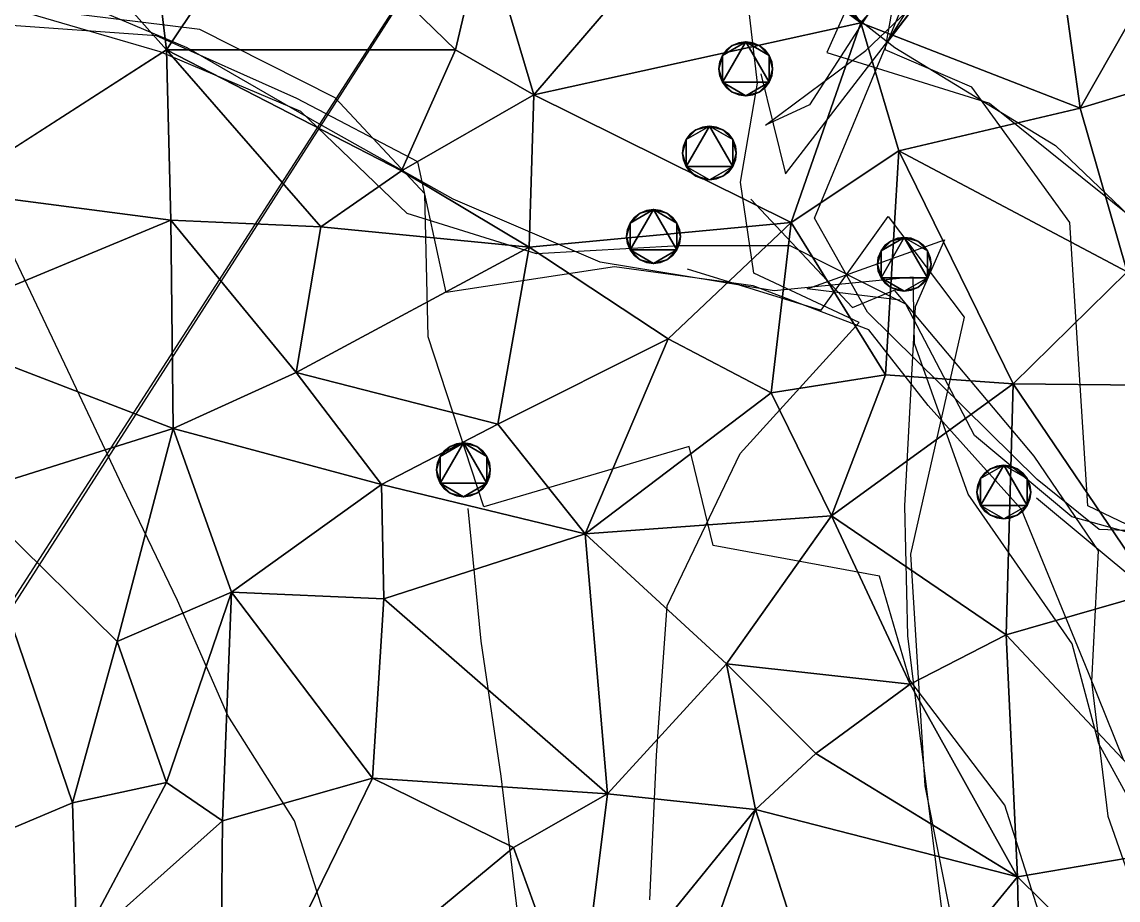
# Model space of a CAD drawing. Header units: metres. Extents: x -1474 to 1301, y -1635 to 1276.
# Drawn here: x -785.5 to -296.1, y -105.4 to 286.5 of the extents above; entities that cross this region are included whole.
import ezdxf

# ---------------------------------------------------------------- set-up
doc = ezdxf.new("R2010")
doc.units = ezdxf.units.M

msp = doc.modelspace()

# ---------------------------------------------------------------- linework, layer by layer
for p, q in [((-1080, -422, -2500), (-479, 510, -2500)), ((-1078, -424, -2500), (-479, 510, -2500)), ((-817, 382, -2366), (-721, 274, -2374)), ((-721, 274, -2374), (-817, 382, -2366)), ((-331, 378, -2416), (-411, 286, -2358)), ((-411, 286, -2358), (-331, 378, -2416)), ((-331, 378, -2416), (-313, 248, -2386)), ((-313, 248, -2386), (-331, 378, -2416)), ((-469, 369, -2350), (-411, 286, -2358)), ((-411, 286, -2358), (-469, 369, -2350)), ((-730, 350, -2366), (-721, 274, -2374)), ((-721, 274, -2374), (-730, 350, -2366)), ((-670, 350, -2368), (-721, 274, -2374)), ((-721, 274, -2374), (-670, 350, -2368)), ((-670, 350, -2368), (-592, 274, -2366)), ((-592, 274, -2366), (-670, 350, -2368)), ((-258, 345, -2418), (-313, 248, -2386)), ((-313, 248, -2386), (-258, 345, -2418)), ((-483, 340, -2336), (-557, 254, -2356)), ((-557, 254, -2356), (-483, 340, -2336)), ((-483, 340, -2336), (-411, 286, -2358)), ((-411, 286, -2358), (-483, 340, -2336)), ((-457.05994, 259.089, -2500), (-466.20752, 336.60046, -2500)), ((-579, 328, -2346), (-592, 274, -2366)), ((-592, 274, -2366), (-579, 328, -2346)), ((-579, 328, -2346), (-557, 254, -2356)), ((-557, 254, -2356), (-579, 328, -2346)), ((-399.71045, 332.12585, -2500), (-426.10437, 272.75378, -2500)), ((-395.34607, 309.1433, -2500), (-433.8275, 249.52869, -2500)), ((-711.73303, 274.8656, -2500), (-781.11835, 304.36865, -2500)), ((-435.31256, 305.94836, -2500), (-395.766, 275.03064, -2500)), ((-400.052, 273.97485, -2500), (-394.6568, 304.8081, -2500)), ((-706.0288, 283.0869, -2500), (-799.80304, 294.68774, -2500)), ((-723.8544, 273.17078, -2500), (-796.4764, 294.25256, -2500)), ((-444.5959, 218.6156, -2500), (-383.77655, 297.65247, -2500)), ((-431.68732, 198.92688, -2500), (-391.69403, 294.9552, -2500)), ((-408.71576, 273.66602, -2500), (-387.34106, 294.0653, -2500)), ((-383.77655, 297.65247, -2500), (-399.34564, 277.19238, -2500)), ((-399.34564, 277.19238, -2500), (-387.17505, 296.68335, -2500)), ((-725.46344, 280.2975, -2500), (-818.8941, 286.92786, -2500)), ((-411, 286, -2358), (-557, 254, -2356)), ((-557, 254, -2356), (-411, 286, -2358)), ((-411, 286, -2358), (-442, 197, -2382)), ((-442, 197, -2382), (-411, 286, -2358)), ((-411, 286, -2358), (-394, 229, -2376)), ((-411, 286, -2358), (-313, 248, -2386)), ((-394, 229, -2376), (-411, 286, -2358)), ((-313, 248, -2386), (-411, 286, -2358)), ((-662.7866, 252.28589, -2500), (-725.46344, 280.2975, -2500)), ((-645.6616, 252.56335, -2500), (-706.0288, 283.0869, -2500)), ((-653.6603, 241.42786, -2500), (-711.73303, 274.8656, -2500)), ((-468.34247, 275.9154, -2500), (-470.82776, 274.0083, -2500)), ((-465.4483, 277.11414, -2500), (-468.34247, 275.9154, -2500)), ((-462.34247, 277.52307, -2500), (-465.4483, 277.11414, -2500)), ((-459.23663, 277.11414, -2500), (-462.34247, 277.52307, -2500)), ((-456.34247, 275.9154, -2500), (-459.23663, 277.11414, -2500)), ((-453.85718, 274.0083, -2500), (-456.34247, 275.9154, -2500)), ((-395.766, 275.03064, -2500), (-324.0099, 231.32507, -2500)), ((-721, 274, -2374), (-819, 211, -2374)), ((-819, 211, -2374), (-721, 274, -2374)), ((-660.9362, 246.53418, -2500), (-723.8544, 273.17078, -2500)), ((-721, 274, -2374), (-719, 198, -2378)), ((-721, 274, -2374), (-652, 195, -2370)), ((-719, 198, -2378), (-721, 274, -2374)), ((-721, 274, -2374), (-616, 220, -2366)), ((-652, 195, -2370), (-721, 274, -2374)), ((-721, 274, -2374), (-592, 274, -2366)), ((-616, 220, -2366), (-721, 274, -2374)), ((-592, 274, -2366), (-721, 274, -2374)), ((-592, 274, -2366), (-616, 220, -2366)), ((-616, 220, -2366), (-592, 274, -2366)), ((-592, 274, -2366), (-557, 254, -2356)), ((-557, 254, -2356), (-592, 274, -2366)), ((-472.7348, 271.52307, -2500), (-473.9336, 268.6289, -2500)), ((-470.82776, 274.0083, -2500), (-472.7348, 271.52307, -2500)), ((-451.9502, 271.52307, -2500), (-453.85718, 274.0083, -2500)), ((-453.5412, 240.3894, -2500), (-408.71576, 273.66602, -2500)), ((-450.75134, 268.6289, -2500), (-451.9502, 271.52307, -2500)), ((-426.10437, 272.75378, -2500), (-353.5528, 250.28015, -2500)), ((-361.44354, 257.35107, -2500), (-400.052, 273.97485, -2500)), ((-228, 274, -2416), (-313, 248, -2386)), ((-313, 248, -2386), (-228, 274, -2416)), ((-473.9336, 268.6289, -2500), (-474.34247, 265.52307, -2500)), ((-474.34247, 265.52307, -2500), (-473.9336, 262.41724, -2500)), ((-450.34247, 265.52307, -2500), (-450.75134, 268.6289, -2500)), ((-450.75134, 262.41724, -2500), (-450.34247, 265.52307, -2500)), ((-473.9336, 262.41724, -2500), (-472.7348, 259.52307, -2500)), ((-472.7348, 259.52307, -2500), (-470.82776, 257.03784, -2500)), ((-455.59845, 263.25964, -2500), (-444.5959, 218.6156, -2500)), ((-453.85718, 257.03784, -2500), (-451.9502, 259.52307, -2500)), ((-451.9502, 259.52307, -2500), (-450.75134, 262.41724, -2500)), ((-470.82776, 257.03784, -2500), (-468.34247, 255.13074, -2500)), ((-468.34247, 255.13074, -2500), (-465.4483, 253.932, -2500)), ((-464.63403, 214.95813, -2500), (-457.05994, 259.089, -2500)), ((-459.23663, 253.932, -2500), (-456.34247, 255.13074, -2500)), ((-456.34247, 255.13074, -2500), (-453.85718, 257.03784, -2500)), ((-317.6936, 196.88904, -2500), (-361.44354, 257.35107, -2500)), ((-608.75, 224.09448, -2500), (-662.7866, 252.28589, -2500)), ((-605.6827, 209.72607, -2500), (-645.6616, 252.56335, -2500)), ((-557, 254, -2356), (-616, 220, -2366)), ((-616, 220, -2366), (-557, 254, -2356)), ((-557, 254, -2356), (-559, 186, -2376)), ((-559, 186, -2376), (-557, 254, -2356)), ((-557, 254, -2356), (-442, 197, -2382)), ((-442, 197, -2382), (-557, 254, -2356)), ((-465.4483, 253.932, -2500), (-462.34247, 253.52307, -2500)), ((-462.34247, 253.52307, -2500), (-459.23663, 253.932, -2500)), ((-353.5528, 250.28015, -2500), (-252.34967, 169.00671, -2500)), ((-613.4961, 200.97095, -2500), (-660.9362, 246.53418, -2500)), ((-433.8275, 249.52869, -2500), (-453.5412, 240.3894, -2500)), ((-313, 248, -2386), (-394, 229, -2376)), ((-394, 229, -2376), (-313, 248, -2386)), ((-313, 248, -2386), (-292, 175, -2408)), ((-292, 175, -2408), (-313, 248, -2386)), ((-593.0211, 207.32556, -2500), (-653.6603, 241.42786, -2500)), ((-478.55786, 239.96973, -2500), (-481.6637, 239.56079, -2500)), ((-475.45203, 239.56079, -2500), (-478.55786, 239.96973, -2500)), ((-487.04315, 236.45496, -2500), (-488.9502, 233.96973, -2500)), ((-484.55786, 238.36206, -2500), (-487.04315, 236.45496, -2500)), ((-481.6637, 239.56079, -2500), (-484.55786, 238.36206, -2500)), ((-472.55786, 238.36206, -2500), (-475.45203, 239.56079, -2500)), ((-470.07257, 236.45496, -2500), (-472.55786, 238.36206, -2500)), ((-468.1656, 233.96973, -2500), (-470.07257, 236.45496, -2500)), ((-490.149, 231.07556, -2500), (-490.55786, 227.96973, -2500)), ((-488.9502, 233.96973, -2500), (-490.149, 231.07556, -2500)), ((-466.96674, 231.07556, -2500), (-468.1656, 233.96973, -2500)), ((-466.55786, 227.96973, -2500), (-466.96674, 231.07556, -2500)), ((-324.0099, 231.32507, -2500), (-234.15881, 145.5011, -2500)), ((-490.55786, 227.96973, -2500), (-490.149, 224.86389, -2500)), ((-466.96674, 224.86389, -2500), (-466.55786, 227.96973, -2500)), ((-394, 229, -2376), (-442, 197, -2382)), ((-442, 197, -2382), (-394, 229, -2376)), ((-394, 229, -2376), (-400, 129, -2386)), ((-400, 129, -2386), (-394, 229, -2376)), ((-394, 229, -2376), (-343, 125, -2386)), ((-394, 229, -2376), (-292, 175, -2408)), ((-343, 125, -2386), (-394, 229, -2376)), ((-292, 175, -2408), (-394, 229, -2376)), ((-596.09174, 165.74927, -2500), (-608.75, 224.09448, -2500)), ((-490.149, 224.86389, -2500), (-488.9502, 221.96973, -2500)), ((-488.9502, 221.96973, -2500), (-487.04315, 219.4845, -2500)), ((-470.07257, 219.4845, -2500), (-468.1656, 221.96973, -2500)), ((-468.1656, 221.96973, -2500), (-466.96674, 224.86389, -2500)), ((-616, 220, -2366), (-652, 195, -2370)), ((-652, 195, -2370), (-616, 220, -2366)), ((-616, 220, -2366), (-559, 186, -2376)), ((-559, 186, -2376), (-616, 220, -2366)), ((-487.04315, 219.4845, -2500), (-484.55786, 217.5774, -2500)), ((-484.55786, 217.5774, -2500), (-481.6637, 216.37866, -2500)), ((-481.6637, 216.37866, -2500), (-478.55786, 215.96973, -2500)), ((-478.55786, 215.96973, -2500), (-475.45203, 216.37866, -2500)), ((-475.45203, 216.37866, -2500), (-472.55786, 217.5774, -2500)), ((-472.55786, 217.5774, -2500), (-470.07257, 219.4845, -2500)), ((-819, 211, -2374), (-719, 198, -2378)), ((-719, 198, -2378), (-819, 211, -2374)), ((-458.67334, 174.38538, -2500), (-464.63403, 214.95813, -2500)), ((-604.0655, 145.97961, -2500), (-605.6827, 209.72607, -2500)), ((-527.4063, 179.26147, -2500), (-593.0211, 207.32556, -2500)), ((-460.08185, 207.39185, -2500), (-414.6189, 158.99084, -2500)), ((-555.72894, 182.91272, -2500), (-613.4961, 200.97095, -2500)), ((-509.52252, 201.099, -2500), (-512.0078, 199.1919, -2500)), ((-506.62836, 202.29773, -2500), (-509.52252, 201.099, -2500)), ((-503.52252, 202.70667, -2500), (-506.62836, 202.29773, -2500)), ((-500.4167, 202.29773, -2500), (-503.52252, 202.70667, -2500)), ((-497.52252, 201.099, -2500), (-500.4167, 202.29773, -2500)), ((-495.03723, 199.1919, -2500), (-497.52252, 201.099, -2500)), ((-719, 198, -2378), (-835, 150, -2368)), ((-835, 150, -2368), (-719, 198, -2378)), ((-719, 198, -2378), (-718, 105, -2374)), ((-719, 198, -2378), (-663, 130, -2396)), ((-718, 105, -2374), (-719, 198, -2378)), ((-719, 198, -2378), (-652, 195, -2370)), ((-663, 130, -2396), (-719, 198, -2378)), ((-652, 195, -2370), (-719, 198, -2378)), ((-559, 186, -2376), (-442, 197, -2382)), ((-442, 197, -2382), (-559, 186, -2376)), ((-513.91486, 196.70667, -2500), (-515.11365, 193.8125, -2500)), ((-512.0078, 199.1919, -2500), (-513.91486, 196.70667, -2500)), ((-442, 197, -2382), (-497, 145, -2362)), ((-497, 145, -2362), (-442, 197, -2382)), ((-493.13025, 196.70667, -2500), (-495.03723, 199.1919, -2500)), ((-491.9314, 193.8125, -2500), (-493.13025, 196.70667, -2500)), ((-442, 197, -2382), (-451, 121, -2386)), ((-451, 121, -2386), (-442, 197, -2382)), ((-442, 197, -2382), (-400, 129, -2386)), ((-400, 129, -2386), (-442, 197, -2382)), ((-407.9449, 157.0094, -2500), (-431.68732, 198.92688, -2500)), ((-428.653, 157.85962, -2500), (-398.81494, 199.63391, -2500)), ((-398.81494, 199.63391, -2500), (-364.79016, 154.6643, -2500)), ((-309.57172, 70.58594, -2500), (-317.6936, 196.88904, -2500)), ((-652, 195, -2370), (-663, 130, -2396)), ((-663, 130, -2396), (-652, 195, -2370)), ((-559, 186, -2376), (-652, 195, -2370)), ((-652, 195, -2370), (-559, 186, -2376)), ((-515.11365, 193.8125, -2500), (-515.5225, 190.70667, -2500)), ((-491.52252, 190.70667, -2500), (-491.9314, 193.8125, -2500)), ((-559, 186, -2376), (-663, 130, -2396)), ((-663, 130, -2396), (-559, 186, -2376)), ((-559, 186, -2376), (-573, 107, -2376)), ((-573, 107, -2376), (-559, 186, -2376)), ((-559, 186, -2376), (-497, 145, -2362)), ((-497, 145, -2362), (-559, 186, -2376)), ((-491.91687, 186.5116, -2500), (-555.72894, 182.91272, -2500)), ((-515.5225, 190.70667, -2500), (-515.11365, 187.60083, -2500)), ((-515.11365, 187.60083, -2500), (-513.91486, 184.70667, -2500)), ((-493.13025, 184.70667, -2500), (-491.9314, 187.60083, -2500)), ((-491.9314, 187.60083, -2500), (-491.52252, 190.70667, -2500)), ((-442.48254, 186.49829, -2500), (-491.91687, 186.5116, -2500)), ((-390.8227, 160.44543, -2500), (-442.48254, 186.49829, -2500)), ((-434.94763, 167.41992, -2500), (-373.56842, 189.21155, -2500)), ((-400.0432, 186.78455, -2500), (-401.95026, 184.29932, -2500)), ((-397.55792, 188.69165, -2500), (-400.0432, 186.78455, -2500)), ((-394.66376, 189.89038, -2500), (-397.55792, 188.69165, -2500)), ((-391.55792, 190.29932, -2500), (-394.66376, 189.89038, -2500)), ((-388.4521, 189.89038, -2500), (-391.55792, 190.29932, -2500)), ((-385.55792, 188.69165, -2500), (-388.4521, 189.89038, -2500)), ((-373.56842, 189.21155, -2500), (-386.67328, 159.38367, -2500)), ((-383.07263, 186.78455, -2500), (-385.55792, 188.69165, -2500)), ((-381.16565, 184.29932, -2500), (-383.07263, 186.78455, -2500)), ((-765.0308, 130.89551, -2500), (-789.9121, 183.29114, -2500)), ((-513.91486, 184.70667, -2500), (-512.0078, 182.22144, -2500)), ((-512.0078, 182.22144, -2500), (-509.52252, 180.31433, -2500)), ((-497.52252, 180.31433, -2500), (-495.03723, 182.22144, -2500)), ((-495.03723, 182.22144, -2500), (-493.13025, 184.70667, -2500)), ((-403.14905, 181.40515, -2500), (-403.55792, 178.29932, -2500)), ((-401.95026, 184.29932, -2500), (-403.14905, 181.40515, -2500)), ((-379.9668, 181.40515, -2500), (-381.16565, 184.29932, -2500)), ((-379.55792, 178.29932, -2500), (-379.9668, 181.40515, -2500)), ((-520.89197, 177.24304, -2500), (-596.09174, 165.74927, -2500)), ((-449.68988, 166.51318, -2500), (-527.4063, 179.26147, -2500)), ((-459.06012, 168.7113, -2500), (-520.89197, 177.24304, -2500)), ((-509.52252, 180.31433, -2500), (-506.62836, 179.1156, -2500)), ((-506.62836, 179.1156, -2500), (-503.52252, 178.70667, -2500)), ((-503.52252, 178.70667, -2500), (-500.4167, 179.1156, -2500)), ((-500.4167, 179.1156, -2500), (-497.52252, 180.31433, -2500)), ((-488.46606, 176.32715, -2500), (-428.653, 157.85962, -2500)), ((-403.55792, 178.29932, -2500), (-403.14905, 175.19348, -2500)), ((-379.9668, 175.19348, -2500), (-379.55792, 178.29932, -2500)), ((-411.65588, 152.32666, -2500), (-458.67334, 174.38538, -2500)), ((-387.61322, 172.56628, -2500), (-449.68988, 166.51318, -2500)), ((-403.14905, 175.19348, -2500), (-401.95026, 172.29932, -2500)), ((-401.95026, 172.29932, -2500), (-400.0432, 169.81409, -2500)), ((-387.0515, 142.99963, -2500), (-387.61322, 172.56628, -2500)), ((-383.07263, 169.81409, -2500), (-381.16565, 172.29932, -2500)), ((-381.16565, 172.29932, -2500), (-379.9668, 175.19348, -2500)), ((-292, 175, -2408), (-343, 125, -2386)), ((-343, 125, -2386), (-292, 175, -2408)), ((-407.39203, 149.05164, -2500), (-459.06012, 168.7113, -2500)), ((-393.37103, 162.29224, -2500), (-434.94763, 167.41992, -2500)), ((-414.6189, 158.99084, -2500), (-396.05823, 166.75671, -2500)), ((-400.0432, 169.81409, -2500), (-397.55792, 167.90698, -2500)), ((-397.55792, 167.90698, -2500), (-394.66376, 166.70825, -2500)), ((-396.05823, 166.75671, -2500), (-333.76263, 92.71033, -2500)), ((-394.66376, 166.70825, -2500), (-391.55792, 166.29932, -2500)), ((-391.55792, 166.29932, -2500), (-388.4521, 166.70825, -2500)), ((-388.4521, 166.70825, -2500), (-385.55792, 167.90698, -2500)), ((-385.55792, 167.90698, -2500), (-383.07263, 169.81409, -2500)), ((-332.28717, 82.283936, -2500), (-407.9449, 157.0094, -2500)), ((-386.67328, 159.38367, -2500), (-391.4486, 70.46338, -2500)), ((-360.1479, 101.90173, -2500), (-390.8227, 160.44543, -2500)), ((-464.87225, 93.8512, -2500), (-411.65588, 152.32666, -2500)), ((-364.79016, 154.6643, -2500), (-388.80908, 48.902954, -2500)), ((-835, 150, -2368), (-718, 105, -2374)), ((-718, 105, -2374), (-835, 150, -2368)), ((-380.89764, 115.25537, -2500), (-407.39203, 149.05164, -2500)), ((-579.26404, 70.021484, -2500), (-604.0655, 145.97961, -2500)), ((-497, 145, -2362), (-573, 107, -2376)), ((-573, 107, -2376), (-497, 145, -2362)), ((-497, 145, -2362), (-534, 58, -2396)), ((-534, 58, -2396), (-497, 145, -2362)), ((-497, 145, -2362), (-451, 121, -2386)), ((-451, 121, -2386), (-497, 145, -2362)), ((-363.07275, 75.679565, -2500), (-387.0515, 142.99963, -2500)), ((-740.54736, 79.3186, -2500), (-765.0308, 130.89551, -2500)), ((-663, 130, -2396), (-718, 105, -2374)), ((-718, 105, -2374), (-663, 130, -2396)), ((-663, 130, -2396), (-625, 80, -2386)), ((-663, 130, -2396), (-573, 107, -2376)), ((-625, 80, -2386), (-663, 130, -2396)), ((-573, 107, -2376), (-663, 130, -2396)), ((-400, 129, -2386), (-451, 121, -2386)), ((-451, 121, -2386), (-400, 129, -2386)), ((-400, 129, -2386), (-424, 66, -2400)), ((-424, 66, -2400), (-400, 129, -2386)), ((-400, 129, -2386), (-343, 125, -2386)), ((-343, 125, -2386), (-400, 129, -2386)), ((-343, 125, -2386), (-424, 66, -2400)), ((-424, 66, -2400), (-343, 125, -2386)), ((-343, 125, -2386), (-346, 13, -2386)), ((-346, 13, -2386), (-343, 125, -2386)), ((-343, 125, -2386), (-280, 32, -2386)), ((-253, 124, -2422), (-343, 125, -2386)), ((-343, 125, -2386), (-253, 124, -2422)), ((-280, 32, -2386), (-343, 125, -2386)), ((-451, 121, -2386), (-534, 58, -2396)), ((-534, 58, -2396), (-451, 121, -2386)), ((-451, 121, -2386), (-424, 66, -2400)), ((-424, 66, -2400), (-451, 121, -2386)), ((-339.27063, 68.81091, -2500), (-380.89764, 115.25537, -2500)), ((-718, 105, -2374), (-810, 76, -2374)), ((-810, 76, -2374), (-718, 105, -2374)), ((-718, 105, -2374), (-743, 10, -2374)), ((-743, 10, -2374), (-718, 105, -2374)), ((-718, 105, -2374), (-692, 32, -2394)), ((-718, 105, -2374), (-625, 80, -2386)), ((-692, 32, -2394), (-718, 105, -2374)), ((-625, 80, -2386), (-718, 105, -2374)), ((-573, 107, -2376), (-625, 80, -2386)), ((-625, 80, -2386), (-573, 107, -2376)), ((-573, 107, -2376), (-534, 58, -2396)), ((-534, 58, -2396), (-573, 107, -2376)), ((-591.48975, 98.152466, -2500), (-594.3839, 96.953735, -2500)), ((-588.3839, 98.5614, -2500), (-591.48975, 98.152466, -2500)), ((-585.2781, 98.152466, -2500), (-588.3839, 98.5614, -2500)), ((-582.3839, 96.953735, -2500), (-585.2781, 98.152466, -2500)), ((-316.7312, 65.64819, -2500), (-360.1479, 101.90173, -2500)), ((-596.8692, 95.04663, -2500), (-598.77625, 92.5614, -2500)), ((-594.3839, 96.953735, -2500), (-596.8692, 95.04663, -2500)), ((-579.8986, 95.04663, -2500), (-582.3839, 96.953735, -2500)), ((-577.99164, 92.5614, -2500), (-579.8986, 95.04663, -2500)), ((-487.6048, 96.91968, -2500), (-579.26404, 70.021484, -2500)), ((-497.47052, 25.921387, -2500), (-464.87225, 93.8512, -2500)), ((-476.8227, 52.76477, -2500), (-487.6048, 96.91968, -2500)), ((-599.97504, 89.66724, -2500), (-600.3839, 86.5614, -2500)), ((-598.77625, 92.5614, -2500), (-599.97504, 89.66724, -2500)), ((-576.7928, 89.66724, -2500), (-577.99164, 92.5614, -2500)), ((-576.3839, 86.5614, -2500), (-576.7928, 89.66724, -2500)), ((-350.21924, 88.2655, -2500), (-353.1134, 87.06677, -2500)), ((-347.1134, 88.67444, -2500), (-350.21924, 88.2655, -2500)), ((-344.00757, 88.2655, -2500), (-347.1134, 88.67444, -2500)), ((-341.1134, 87.06677, -2500), (-344.00757, 88.2655, -2500)), ((-333.76263, 92.71033, -2500), (-304.98053, 50.473877, -2500)), ((-600.3839, 86.5614, -2500), (-599.97504, 83.45557, -2500)), ((-599.97504, 83.45557, -2500), (-598.77625, 80.5614, -2500)), ((-577.99164, 80.5614, -2500), (-576.7928, 83.45557, -2500)), ((-576.7928, 83.45557, -2500), (-576.3839, 86.5614, -2500)), ((-355.5987, 85.15967, -2500), (-357.50574, 82.67444, -2500)), ((-353.1134, 87.06677, -2500), (-355.5987, 85.15967, -2500)), ((-338.6281, 85.15967, -2500), (-341.1134, 87.06677, -2500)), ((-336.72113, 82.67444, -2500), (-338.6281, 85.15967, -2500)), ((-716.06824, 28.203003, -2500), (-740.54736, 79.3186, -2500)), ((-625, 80, -2386), (-692, 32, -2394)), ((-692, 32, -2394), (-625, 80, -2386)), ((-625, 80, -2386), (-624, 29, -2408)), ((-534, 58, -2396), (-625, 80, -2386)), ((-625, 80, -2386), (-534, 58, -2396)), ((-624, 29, -2408), (-625, 80, -2386)), ((-598.77625, 80.5614, -2500), (-596.8692, 78.07617, -2500)), ((-579.8986, 78.07617, -2500), (-577.99164, 80.5614, -2500)), ((-358.70453, 79.78027, -2500), (-359.1134, 76.67444, -2500)), ((-357.50574, 82.67444, -2500), (-358.70453, 79.78027, -2500)), ((-335.52228, 79.78027, -2500), (-336.72113, 82.67444, -2500)), ((-335.1134, 76.67444, -2500), (-335.52228, 79.78027, -2500)), ((-304.55328, 59.96228, -2500), (-332.28717, 82.283936, -2500)), ((-810, 76, -2374), (-763, -62, -2370)), ((-810, 76, -2374), (-743, 10, -2374)), ((-763, -62, -2370), (-810, 76, -2374)), ((-743, 10, -2374), (-810, 76, -2374)), ((-596.8692, 78.07617, -2500), (-594.3839, 76.16907, -2500)), ((-594.3839, 76.16907, -2500), (-591.48975, 74.97034, -2500)), ((-591.48975, 74.97034, -2500), (-588.3839, 74.5614, -2500)), ((-588.3839, 74.5614, -2500), (-585.2781, 74.97034, -2500)), ((-585.2781, 74.97034, -2500), (-582.3839, 76.16907, -2500)), ((-582.3839, 76.16907, -2500), (-579.8986, 78.07617, -2500)), ((-316.6576, 8.934814, -2500), (-363.07275, 75.679565, -2500)), ((-359.1134, 76.67444, -2500), (-358.70453, 73.5686, -2500)), ((-358.70453, 73.5686, -2500), (-357.50574, 70.67444, -2500)), ((-336.72113, 70.67444, -2500), (-335.52228, 73.5686, -2500)), ((-335.52228, 73.5686, -2500), (-335.1134, 76.67444, -2500)), ((-332.5725, 74.035645, -2500), (-285.53485, 34.895508, -2500)), ((-586.46643, 69.34302, -2500), (-580.57806, 10.057617, -2500)), ((-391.4486, 70.46338, -2500), (-390.1725, 12.56311, -2500)), ((-357.50574, 70.67444, -2500), (-355.5987, 68.18921, -2500)), ((-309.2727, -3.970825, -2500), (-339.27063, 68.81091, -2500)), ((-338.6281, 68.18921, -2500), (-336.72113, 70.67444, -2500)), ((-278.40204, 55.580933, -2500), (-309.57172, 70.58594, -2500)), ((-424, 66, -2400), (-534, 58, -2396)), ((-534, 58, -2396), (-424, 66, -2400)), ((-424, 66, -2400), (-471, 0, -2376)), ((-471, 0, -2376), (-424, 66, -2400)), ((-424, 66, -2400), (-389, -9, -2366)), ((-424, 66, -2400), (-346, 13, -2386)), ((-389, -9, -2366), (-424, 66, -2400)), ((-346, 13, -2386), (-424, 66, -2400)), ((-355.5987, 68.18921, -2500), (-353.1134, 66.282104, -2500)), ((-353.1134, 66.282104, -2500), (-350.21924, 65.083374, -2500)), ((-350.21924, 65.083374, -2500), (-347.1134, 64.67444, -2500)), ((-347.1134, 64.67444, -2500), (-344.00757, 65.083374, -2500)), ((-344.00757, 65.083374, -2500), (-341.1134, 66.282104, -2500)), ((-341.1134, 66.282104, -2500), (-338.6281, 68.18921, -2500)), ((-279.93365, 55.457153, -2500), (-316.7312, 65.64819, -2500)), ((-262.81262, 58.401123, -2500), (-304.55328, 59.96228, -2500)), ((-534, 58, -2396), (-624, 29, -2408)), ((-624, 29, -2408), (-534, 58, -2396)), ((-534, 58, -2396), (-524, -58, -2366)), ((-534, 58, -2396), (-471, 0, -2376)), ((-524, -58, -2366), (-534, 58, -2396)), ((-471, 0, -2376), (-534, 58, -2396)), ((-402.59467, 39.12549, -2500), (-476.8227, 52.76477, -2500)), ((-304.98053, 50.473877, -2500), (-308.0105, -7.870361, -2500)), ((-388.80908, 48.902954, -2500), (-382.31702, -54.413208, -2500)), ((-389.13544, -7.234009, -2500), (-402.59467, 39.12549, -2500)), ((-692, 32, -2394), (-743, 10, -2374)), ((-743, 10, -2374), (-692, 32, -2394)), ((-692, 32, -2394), (-721, -53, -2358)), ((-721, -53, -2358), (-692, 32, -2394)), ((-692, 32, -2394), (-696, -70, -2374)), ((-696, -70, -2374), (-692, 32, -2394)), ((-692, 32, -2394), (-629, -51, -2366)), ((-624, 29, -2408), (-692, 32, -2394)), ((-692, 32, -2394), (-624, 29, -2408)), ((-629, -51, -2366), (-692, 32, -2394)), ((-280, 32, -2386), (-346, 13, -2386)), ((-346, 13, -2386), (-280, 32, -2386)), ((-693.6093, -23.114624, -2500), (-716.06824, 28.203003, -2500)), ((-624, 29, -2408), (-629, -51, -2366)), ((-629, -51, -2366), (-624, 29, -2408)), ((-624, 29, -2408), (-524, -58, -2366)), ((-524, -58, -2366), (-624, 29, -2408)), ((-502.23022, -40.91577, -2500), (-497.47052, 25.921387, -2500)), ((-743, 10, -2374), (-763, -62, -2370)), ((-763, -62, -2370), (-743, 10, -2374)), ((-743, 10, -2374), (-721, -53, -2358)), ((-721, -53, -2358), (-743, 10, -2374)), ((-580.57806, 10.057617, -2500), (-571.6235, -50.070435, -2500)), ((-390.1725, 12.56311, -2500), (-377.53992, -89.65259, -2500)), ((-346, 13, -2386), (-389, -9, -2366)), ((-389, -9, -2366), (-346, 13, -2386)), ((-346, 13, -2386), (-341, -95, -2352)), ((-346, 13, -2386), (-258, -81, -2366)), ((-341, -95, -2352), (-346, 13, -2386)), ((-258, -81, -2366), (-346, 13, -2386)), ((-304.64746, -35.696777, -2500), (-316.6576, 8.934814, -2500)), ((-471, 0, -2376), (-524, -58, -2366)), ((-524, -58, -2366), (-471, 0, -2376)), ((-471, 0, -2376), (-458, -65, -2354)), ((-471, 0, -2376), (-431, -40, -2366)), ((-458, -65, -2354), (-471, 0, -2376)), ((-471, 0, -2376), (-389, -9, -2366)), ((-431, -40, -2366), (-471, 0, -2376)), ((-389, -9, -2366), (-471, 0, -2376)), ((-293.6076, -43.156372, -2500), (-309.2727, -3.970825, -2500)), ((-389, -9, -2366), (-431, -40, -2366)), ((-431, -40, -2366), (-389, -9, -2366)), ((-346.62592, -63.140625, -2500), (-389.13544, -7.234009, -2500)), ((-389, -9, -2366), (-341, -95, -2352)), ((-341, -95, -2352), (-389, -9, -2366)), ((-308.0105, -7.870361, -2500), (-300.70245, -68.01282, -2500)), ((-663.84814, -69.996216, -2500), (-693.6093, -23.114624, -2500)), ((-284.607, -72.46802, -2500), (-304.64746, -35.696777, -2500)), ((-505.14197, -105.26636, -2500), (-502.23022, -40.91577, -2500)), ((-431, -40, -2366), (-458, -65, -2354)), ((-458, -65, -2354), (-431, -40, -2366)), ((-431, -40, -2366), (-341, -95, -2352)), ((-341, -95, -2352), (-431, -40, -2366)), ((-721, -53, -2358), (-763, -62, -2370)), ((-763, -62, -2370), (-721, -53, -2358)), ((-721, -53, -2358), (-761, -128, -2370)), ((-761, -128, -2370), (-721, -53, -2358)), ((-721, -53, -2358), (-696, -70, -2374)), ((-696, -70, -2374), (-721, -53, -2358)), ((-629, -51, -2366), (-697, -190, -2352)), ((-697, -190, -2352), (-629, -51, -2366)), ((-629, -51, -2366), (-696, -70, -2374)), ((-696, -70, -2374), (-629, -51, -2366)), ((-629, -51, -2366), (-566, -82, -2372)), ((-629, -51, -2366), (-524, -58, -2366)), ((-566, -82, -2372), (-629, -51, -2366)), ((-524, -58, -2366), (-629, -51, -2366)), ((-571.6235, -50.070435, -2500), (-564.3811, -110.618774, -2500)), ((-524, -58, -2366), (-566, -82, -2372)), ((-566, -82, -2372), (-524, -58, -2366)), ((-524, -58, -2366), (-537, -162, -2372)), ((-537, -162, -2372), (-524, -58, -2366)), ((-458, -65, -2354), (-524, -58, -2366)), ((-524, -58, -2366), (-458, -65, -2354)), ((-382.31702, -54.413208, -2500), (-363.3069, -149.90173, -2500)), ((-891, -116, -2384), (-763, -62, -2370)), ((-763, -62, -2370), (-891, -116, -2384)), ((-763, -62, -2370), (-761, -128, -2370)), ((-761, -128, -2370), (-763, -62, -2370)), ((-324.2218, -133.69629, -2500), (-346.62592, -63.140625, -2500)), ((-458, -65, -2354), (-537, -162, -2372)), ((-537, -162, -2372), (-458, -65, -2354)), ((-458, -65, -2354), (-500, -186, -2366)), ((-500, -186, -2366), (-458, -65, -2354)), ((-458, -65, -2354), (-418, -189, -2370)), ((-341, -95, -2352), (-458, -65, -2354)), ((-458, -65, -2354), (-341, -95, -2352)), ((-418, -189, -2370), (-458, -65, -2354)), ((-300.70245, -68.01282, -2500), (-279.83185, -127.662476, -2500)), ((-696, -70, -2374), (-761, -128, -2370)), ((-761, -128, -2370), (-696, -70, -2374)), ((-696, -70, -2374), (-697, -190, -2352)), ((-697, -190, -2352), (-696, -70, -2374)), ((-647.0747, -122.73926, -2500), (-663.84814, -69.996216, -2500)), ((-566, -82, -2372), (-697, -190, -2352)), ((-697, -190, -2352), (-566, -82, -2372)), ((-566, -82, -2372), (-537, -162, -2372)), ((-537, -162, -2372), (-566, -82, -2372)), ((-341, -95, -2352), (-258, -81, -2366)), ((-258, -81, -2366), (-341, -95, -2352)), ((-377.53992, -89.65259, -2500), (-365.24402, -185.90308, -2500)), ((-341, -95, -2352), (-418, -189, -2370)), ((-418, -189, -2370), (-341, -95, -2352)), ((-341, -95, -2352), (-339, -181, -2376)), ((-341, -95, -2352), (-281, -154, -2376)), ((-339, -181, -2376), (-341, -95, -2352)), ((-281, -154, -2376), (-341, -95, -2352))]:
    msp.add_line(p, q)
for points in [[(-472.7348, 271.52307, -2500), (-468.34247, 275.9154, -2500), (-462.34247, 277.52307, -2500), (-462.34238, 277.52316, -2500)], [(-472.7348, 259.52307, -2500), (-472.7348, 271.52307, -2500), (-462.34247, 277.52307, -2500), (-462.34238, 277.52316, -2500)], [(-462.34247, 277.52307, -2500), (-451.9502, 259.52307, -2500), (-472.7348, 259.52307, -2500), (-472.7347, 259.52316, -2500)], [(-472.7348, 271.52307, -2500), (-470.82776, 274.0083, -2500), (-468.34247, 275.9154, -2500), (-468.34238, 275.9155, -2500)], [(-468.34247, 275.9154, -2500), (-465.4483, 277.11414, -2500), (-462.34247, 277.52307, -2500), (-462.34238, 277.52316, -2500)], [(-462.34247, 277.52307, -2500), (-459.23663, 277.11414, -2500), (-456.34247, 275.9154, -2500), (-456.34238, 275.9155, -2500)], [(-462.34247, 277.52307, -2500), (-456.34247, 275.9154, -2500), (-451.9502, 271.52307, -2500), (-451.9501, 271.52316, -2500)], [(-462.34247, 277.52307, -2500), (-451.9502, 271.52307, -2500), (-451.9502, 259.52307, -2500), (-451.9501, 259.52316, -2500)], [(-456.34247, 275.9154, -2500), (-453.85718, 274.0083, -2500), (-451.9502, 271.52307, -2500), (-451.9501, 271.52316, -2500)], [(-474.34247, 265.52307, -2500), (-473.9336, 268.6289, -2500), (-472.7348, 271.52307, -2500), (-472.7347, 271.52316, -2500)], [(-472.7348, 259.52307, -2500), (-474.34247, 265.52307, -2500), (-472.7348, 271.52307, -2500), (-472.7347, 271.52316, -2500)], [(-451.9502, 271.52307, -2500), (-450.75134, 268.6289, -2500), (-450.34247, 265.52307, -2500), (-450.34238, 265.52316, -2500)], [(-451.9502, 271.52307, -2500), (-450.34247, 265.52307, -2500), (-451.9502, 259.52307, -2500), (-451.9501, 259.52316, -2500)], [(-472.7348, 259.52307, -2500), (-473.9336, 262.41724, -2500), (-474.34247, 265.52307, -2500), (-474.34238, 265.52316, -2500)], [(-450.34247, 265.52307, -2500), (-450.75134, 262.41724, -2500), (-451.9502, 259.52307, -2500), (-451.9501, 259.52316, -2500)], [(-468.34247, 255.13074, -2500), (-470.82776, 257.03784, -2500), (-472.7348, 259.52307, -2500), (-472.7347, 259.52316, -2500)], [(-462.34247, 253.52307, -2500), (-468.34247, 255.13074, -2500), (-472.7348, 259.52307, -2500), (-472.7347, 259.52316, -2500)], [(-451.9502, 259.52307, -2500), (-462.34247, 253.52307, -2500), (-472.7348, 259.52307, -2500), (-472.7347, 259.52316, -2500)], [(-451.9502, 259.52307, -2500), (-456.34247, 255.13074, -2500), (-462.34247, 253.52307, -2500), (-462.34238, 253.52318, -2500)], [(-451.9502, 259.52307, -2500), (-453.85718, 257.03784, -2500), (-456.34247, 255.13074, -2500), (-456.34238, 255.13084, -2500)], [(-462.34247, 253.52307, -2500), (-465.4483, 253.932, -2500), (-468.34247, 255.13074, -2500), (-468.34238, 255.13084, -2500)], [(-456.34247, 255.13074, -2500), (-459.23663, 253.932, -2500), (-462.34247, 253.52307, -2500), (-462.34238, 253.52318, -2500)], [(-488.9502, 233.96973, -2500), (-484.55786, 238.36206, -2500), (-478.55786, 239.96973, -2500), (-478.55777, 239.96983, -2500)], [(-488.9502, 221.96973, -2500), (-488.9502, 233.96973, -2500), (-478.55786, 239.96973, -2500), (-478.55777, 239.96983, -2500)], [(-478.55786, 239.96973, -2500), (-468.1656, 221.96973, -2500), (-488.9502, 221.96973, -2500), (-488.9501, 221.96983, -2500)], [(-484.55786, 238.36206, -2500), (-481.6637, 239.56079, -2500), (-478.55786, 239.96973, -2500), (-478.55777, 239.96983, -2500)], [(-478.55786, 239.96973, -2500), (-475.45203, 239.56079, -2500), (-472.55786, 238.36206, -2500), (-472.55777, 238.36217, -2500)], [(-478.55786, 239.96973, -2500), (-472.55786, 238.36206, -2500), (-468.1656, 233.96973, -2500), (-468.1655, 233.96983, -2500)], [(-478.55786, 239.96973, -2500), (-468.1656, 233.96973, -2500), (-468.1656, 221.96973, -2500), (-468.1655, 221.96983, -2500)], [(-488.9502, 233.96973, -2500), (-487.04315, 236.45496, -2500), (-484.55786, 238.36206, -2500), (-484.55777, 238.36217, -2500)], [(-472.55786, 238.36206, -2500), (-470.07257, 236.45496, -2500), (-468.1656, 233.96973, -2500), (-468.1655, 233.96983, -2500)], [(-490.55786, 227.96973, -2500), (-490.149, 231.07556, -2500), (-488.9502, 233.96973, -2500), (-488.9501, 233.96983, -2500)], [(-488.9502, 221.96973, -2500), (-490.55786, 227.96973, -2500), (-488.9502, 233.96973, -2500), (-488.9501, 233.96983, -2500)], [(-468.1656, 233.96973, -2500), (-466.96674, 231.07556, -2500), (-466.55786, 227.96973, -2500), (-466.55777, 227.96983, -2500)], [(-468.1656, 233.96973, -2500), (-466.55786, 227.96973, -2500), (-468.1656, 221.96973, -2500), (-468.1655, 221.96983, -2500)], [(-488.9502, 221.96973, -2500), (-490.149, 224.86389, -2500), (-490.55786, 227.96973, -2500), (-490.55777, 227.96983, -2500)], [(-466.55786, 227.96973, -2500), (-466.96674, 224.86389, -2500), (-468.1656, 221.96973, -2500), (-468.1655, 221.96983, -2500)], [(-484.55786, 217.5774, -2500), (-487.04315, 219.4845, -2500), (-488.9502, 221.96973, -2500), (-488.9501, 221.96983, -2500)], [(-478.55786, 215.96973, -2500), (-484.55786, 217.5774, -2500), (-488.9502, 221.96973, -2500), (-488.9501, 221.96983, -2500)], [(-468.1656, 221.96973, -2500), (-478.55786, 215.96973, -2500), (-488.9502, 221.96973, -2500), (-488.9501, 221.96983, -2500)], [(-468.1656, 221.96973, -2500), (-472.55786, 217.5774, -2500), (-478.55786, 215.96973, -2500), (-478.55777, 215.96983, -2500)], [(-468.1656, 221.96973, -2500), (-470.07257, 219.4845, -2500), (-472.55786, 217.5774, -2500), (-472.55777, 217.5775, -2500)], [(-478.55786, 215.96973, -2500), (-481.6637, 216.37866, -2500), (-484.55786, 217.5774, -2500), (-484.55777, 217.5775, -2500)], [(-472.55786, 217.5774, -2500), (-475.45203, 216.37866, -2500), (-478.55786, 215.96973, -2500), (-478.55777, 215.96983, -2500)], [(-513.91486, 196.70667, -2500), (-509.52252, 201.099, -2500), (-503.52252, 202.70667, -2500), (-503.52243, 202.70677, -2500)], [(-513.91486, 184.70667, -2500), (-513.91486, 196.70667, -2500), (-503.52252, 202.70667, -2500), (-503.52243, 202.70677, -2500)], [(-503.52252, 202.70667, -2500), (-493.13025, 184.70667, -2500), (-513.91486, 184.70667, -2500), (-513.91473, 184.70677, -2500)], [(-513.91486, 196.70667, -2500), (-512.0078, 199.1919, -2500), (-509.52252, 201.099, -2500), (-509.52243, 201.0991, -2500)], [(-509.52252, 201.099, -2500), (-506.62836, 202.29773, -2500), (-503.52252, 202.70667, -2500), (-503.52243, 202.70677, -2500)], [(-503.52252, 202.70667, -2500), (-500.4167, 202.29773, -2500), (-497.52252, 201.099, -2500), (-497.52243, 201.0991, -2500)], [(-503.52252, 202.70667, -2500), (-497.52252, 201.099, -2500), (-493.13025, 196.70667, -2500), (-493.13016, 196.70677, -2500)], [(-503.52252, 202.70667, -2500), (-493.13025, 196.70667, -2500), (-493.13025, 184.70667, -2500), (-493.13016, 184.70677, -2500)], [(-497.52252, 201.099, -2500), (-495.03723, 199.1919, -2500), (-493.13025, 196.70667, -2500), (-493.13016, 196.70677, -2500)], [(-515.5225, 190.70667, -2500), (-515.11365, 193.8125, -2500), (-513.91486, 196.70667, -2500), (-513.91473, 196.70677, -2500)], [(-513.91486, 184.70667, -2500), (-515.5225, 190.70667, -2500), (-513.91486, 196.70667, -2500), (-513.91473, 196.70677, -2500)], [(-493.13025, 196.70667, -2500), (-491.9314, 193.8125, -2500), (-491.52252, 190.70667, -2500), (-491.52243, 190.70677, -2500)], [(-493.13025, 196.70667, -2500), (-491.52252, 190.70667, -2500), (-493.13025, 184.70667, -2500), (-493.13016, 184.70677, -2500)], [(-513.91486, 184.70667, -2500), (-515.11365, 187.60083, -2500), (-515.5225, 190.70667, -2500), (-515.5224, 190.70677, -2500)], [(-491.52252, 190.70667, -2500), (-491.9314, 187.60083, -2500), (-493.13025, 184.70667, -2500), (-493.13016, 184.70677, -2500)], [(-401.95026, 184.29932, -2500), (-397.55792, 188.69165, -2500), (-391.55792, 190.29932, -2500), (-391.55783, 190.29942, -2500)], [(-401.95026, 172.29932, -2500), (-401.95026, 184.29932, -2500), (-391.55792, 190.29932, -2500), (-391.55783, 190.29942, -2500)], [(-391.55792, 190.29932, -2500), (-381.16565, 172.29932, -2500), (-401.95026, 172.29932, -2500), (-401.95016, 172.29942, -2500)], [(-401.95026, 184.29932, -2500), (-400.0432, 186.78455, -2500), (-397.55792, 188.69165, -2500), (-397.55783, 188.69176, -2500)], [(-397.55792, 188.69165, -2500), (-394.66376, 189.89038, -2500), (-391.55792, 190.29932, -2500), (-391.55783, 190.29942, -2500)], [(-391.55792, 190.29932, -2500), (-388.4521, 189.89038, -2500), (-385.55792, 188.69165, -2500), (-385.55783, 188.69176, -2500)], [(-391.55792, 190.29932, -2500), (-385.55792, 188.69165, -2500), (-381.16565, 184.29932, -2500), (-381.16556, 184.29942, -2500)], [(-391.55792, 190.29932, -2500), (-381.16565, 184.29932, -2500), (-381.16565, 172.29932, -2500), (-381.16556, 172.29942, -2500)], [(-385.55792, 188.69165, -2500), (-383.07263, 186.78455, -2500), (-381.16565, 184.29932, -2500), (-381.16556, 184.29942, -2500)], [(-509.52252, 180.31433, -2500), (-512.0078, 182.22144, -2500), (-513.91486, 184.70667, -2500), (-513.91473, 184.70677, -2500)], [(-503.52252, 178.70667, -2500), (-509.52252, 180.31433, -2500), (-513.91486, 184.70667, -2500), (-513.91473, 184.70677, -2500)], [(-493.13025, 184.70667, -2500), (-503.52252, 178.70667, -2500), (-513.91486, 184.70667, -2500), (-513.91473, 184.70677, -2500)], [(-493.13025, 184.70667, -2500), (-497.52252, 180.31433, -2500), (-503.52252, 178.70667, -2500), (-503.52243, 178.70677, -2500)], [(-493.13025, 184.70667, -2500), (-495.03723, 182.22144, -2500), (-497.52252, 180.31433, -2500), (-497.52243, 180.31444, -2500)], [(-403.55792, 178.29932, -2500), (-403.14905, 181.40515, -2500), (-401.95026, 184.29932, -2500), (-401.95016, 184.29942, -2500)], [(-401.95026, 172.29932, -2500), (-403.55792, 178.29932, -2500), (-401.95026, 184.29932, -2500), (-401.95016, 184.29942, -2500)], [(-381.16565, 184.29932, -2500), (-379.9668, 181.40515, -2500), (-379.55792, 178.29932, -2500), (-379.55783, 178.29942, -2500)], [(-381.16565, 184.29932, -2500), (-379.55792, 178.29932, -2500), (-381.16565, 172.29932, -2500), (-381.16556, 172.29942, -2500)], [(-503.52252, 178.70667, -2500), (-506.62836, 179.1156, -2500), (-509.52252, 180.31433, -2500), (-509.52243, 180.31444, -2500)], [(-497.52252, 180.31433, -2500), (-500.4167, 179.1156, -2500), (-503.52252, 178.70667, -2500), (-503.52243, 178.70677, -2500)], [(-401.95026, 172.29932, -2500), (-403.14905, 175.19348, -2500), (-403.55792, 178.29932, -2500), (-403.55783, 178.29942, -2500)], [(-379.55792, 178.29932, -2500), (-379.9668, 175.19348, -2500), (-381.16565, 172.29932, -2500), (-381.16556, 172.29942, -2500)], [(-397.55792, 167.90698, -2500), (-400.0432, 169.81409, -2500), (-401.95026, 172.29932, -2500), (-401.95016, 172.29942, -2500)], [(-391.55792, 166.29932, -2500), (-397.55792, 167.90698, -2500), (-401.95026, 172.29932, -2500), (-401.95016, 172.29942, -2500)], [(-381.16565, 172.29932, -2500), (-391.55792, 166.29932, -2500), (-401.95026, 172.29932, -2500), (-401.95016, 172.29942, -2500)], [(-381.16565, 172.29932, -2500), (-385.55792, 167.90698, -2500), (-391.55792, 166.29932, -2500), (-391.55783, 166.29942, -2500)], [(-381.16565, 172.29932, -2500), (-383.07263, 169.81409, -2500), (-385.55792, 167.90698, -2500), (-385.55783, 167.90709, -2500)], [(-391.55792, 166.29932, -2500), (-394.66376, 166.70825, -2500), (-397.55792, 167.90698, -2500), (-397.55783, 167.90709, -2500)], [(-385.55792, 167.90698, -2500), (-388.4521, 166.70825, -2500), (-391.55792, 166.29932, -2500), (-391.55783, 166.29942, -2500)], [(-598.77625, 92.5614, -2500), (-594.3839, 96.953735, -2500), (-588.3839, 98.5614, -2500), (-588.3838, 98.5615, -2500)], [(-598.77625, 80.5614, -2500), (-598.77625, 92.5614, -2500), (-588.3839, 98.5614, -2500), (-588.3838, 98.5615, -2500)], [(-588.3839, 98.5614, -2500), (-577.99164, 80.5614, -2500), (-598.77625, 80.5614, -2500), (-598.7761, 80.5615, -2500)], [(-594.3839, 96.953735, -2500), (-591.48975, 98.152466, -2500), (-588.3839, 98.5614, -2500), (-588.3838, 98.5615, -2500)], [(-588.3839, 98.5614, -2500), (-585.2781, 98.152466, -2500), (-582.3839, 96.953735, -2500), (-582.3838, 96.953835, -2500)], [(-588.3839, 98.5614, -2500), (-582.3839, 96.953735, -2500), (-577.99164, 92.5614, -2500), (-577.9915, 92.5615, -2500)], [(-588.3839, 98.5614, -2500), (-577.99164, 92.5614, -2500), (-577.99164, 80.5614, -2500), (-577.9915, 80.5615, -2500)], [(-598.77625, 92.5614, -2500), (-596.8692, 95.04663, -2500), (-594.3839, 96.953735, -2500), (-594.3838, 96.953835, -2500)], [(-582.3839, 96.953735, -2500), (-579.8986, 95.04663, -2500), (-577.99164, 92.5614, -2500), (-577.9915, 92.5615, -2500)], [(-600.3839, 86.5614, -2500), (-599.97504, 89.66724, -2500), (-598.77625, 92.5614, -2500), (-598.7761, 92.5615, -2500)], [(-598.77625, 80.5614, -2500), (-600.3839, 86.5614, -2500), (-598.77625, 92.5614, -2500), (-598.7761, 92.5615, -2500)], [(-577.99164, 92.5614, -2500), (-576.7928, 89.66724, -2500), (-576.3839, 86.5614, -2500), (-576.3838, 86.5615, -2500)], [(-577.99164, 92.5614, -2500), (-576.3839, 86.5614, -2500), (-577.99164, 80.5614, -2500), (-577.9915, 80.5615, -2500)], [(-357.50574, 82.67444, -2500), (-353.1134, 87.06677, -2500), (-347.1134, 88.67444, -2500), (-347.1133, 88.67454, -2500)], [(-357.50574, 70.67444, -2500), (-357.50574, 82.67444, -2500), (-347.1134, 88.67444, -2500), (-347.1133, 88.67454, -2500)], [(-347.1134, 88.67444, -2500), (-336.72113, 70.67444, -2500), (-357.50574, 70.67444, -2500), (-357.50565, 70.67454, -2500)], [(-353.1134, 87.06677, -2500), (-350.21924, 88.2655, -2500), (-347.1134, 88.67444, -2500), (-347.1133, 88.67454, -2500)], [(-347.1134, 88.67444, -2500), (-344.00757, 88.2655, -2500), (-341.1134, 87.06677, -2500), (-341.1133, 87.06687, -2500)], [(-347.1134, 88.67444, -2500), (-341.1134, 87.06677, -2500), (-336.72113, 82.67444, -2500), (-336.72104, 82.67454, -2500)], [(-347.1134, 88.67444, -2500), (-336.72113, 82.67444, -2500), (-336.72113, 70.67444, -2500), (-336.72104, 70.67454, -2500)], [(-598.77625, 80.5614, -2500), (-599.97504, 83.45557, -2500), (-600.3839, 86.5614, -2500), (-600.3838, 86.5615, -2500)], [(-576.3839, 86.5614, -2500), (-576.7928, 83.45557, -2500), (-577.99164, 80.5614, -2500), (-577.9915, 80.5615, -2500)], [(-357.50574, 82.67444, -2500), (-355.5987, 85.15967, -2500), (-353.1134, 87.06677, -2500), (-353.1133, 87.06687, -2500)], [(-341.1134, 87.06677, -2500), (-338.6281, 85.15967, -2500), (-336.72113, 82.67444, -2500), (-336.72104, 82.67454, -2500)], [(-594.3839, 76.16907, -2500), (-596.8692, 78.07617, -2500), (-598.77625, 80.5614, -2500), (-598.7761, 80.5615, -2500)], [(-588.3839, 74.5614, -2500), (-594.3839, 76.16907, -2500), (-598.77625, 80.5614, -2500), (-598.7761, 80.5615, -2500)], [(-577.99164, 80.5614, -2500), (-588.3839, 74.5614, -2500), (-598.77625, 80.5614, -2500), (-598.7761, 80.5615, -2500)], [(-577.99164, 80.5614, -2500), (-582.3839, 76.16907, -2500), (-588.3839, 74.5614, -2500), (-588.3838, 74.5615, -2500)], [(-577.99164, 80.5614, -2500), (-579.8986, 78.07617, -2500), (-582.3839, 76.16907, -2500), (-582.3838, 76.16917, -2500)], [(-359.1134, 76.67444, -2500), (-358.70453, 79.78027, -2500), (-357.50574, 82.67444, -2500), (-357.50565, 82.67454, -2500)], [(-357.50574, 70.67444, -2500), (-359.1134, 76.67444, -2500), (-357.50574, 82.67444, -2500), (-357.50565, 82.67454, -2500)], [(-336.72113, 82.67444, -2500), (-335.52228, 79.78027, -2500), (-335.1134, 76.67444, -2500), (-335.1133, 76.67454, -2500)], [(-336.72113, 82.67444, -2500), (-335.1134, 76.67444, -2500), (-336.72113, 70.67444, -2500), (-336.72104, 70.67454, -2500)], [(-588.3839, 74.5614, -2500), (-591.48975, 74.97034, -2500), (-594.3839, 76.16907, -2500), (-594.3838, 76.16917, -2500)], [(-582.3839, 76.16907, -2500), (-585.2781, 74.97034, -2500), (-588.3839, 74.5614, -2500), (-588.3838, 74.5615, -2500)], [(-357.50574, 70.67444, -2500), (-358.70453, 73.5686, -2500), (-359.1134, 76.67444, -2500), (-359.1133, 76.67454, -2500)], [(-335.1134, 76.67444, -2500), (-335.52228, 73.5686, -2500), (-336.72113, 70.67444, -2500), (-336.72104, 70.67454, -2500)], [(-353.1134, 66.282104, -2500), (-355.5987, 68.18921, -2500), (-357.50574, 70.67444, -2500), (-357.50565, 70.67454, -2500)], [(-347.1134, 64.67444, -2500), (-353.1134, 66.282104, -2500), (-357.50574, 70.67444, -2500), (-357.50565, 70.67454, -2500)], [(-336.72113, 70.67444, -2500), (-347.1134, 64.67444, -2500), (-357.50574, 70.67444, -2500), (-357.50565, 70.67454, -2500)], [(-336.72113, 70.67444, -2500), (-341.1134, 66.282104, -2500), (-347.1134, 64.67444, -2500), (-347.1133, 64.67454, -2500)], [(-336.72113, 70.67444, -2500), (-338.6281, 68.18921, -2500), (-341.1134, 66.282104, -2500), (-341.1133, 66.2822, -2500)], [(-347.1134, 64.67444, -2500), (-350.21924, 65.083374, -2500), (-353.1134, 66.282104, -2500), (-353.1133, 66.2822, -2500)], [(-341.1134, 66.282104, -2500), (-344.00757, 65.083374, -2500), (-347.1134, 64.67444, -2500), (-347.1133, 64.67454, -2500)]]:
    msp.add_3dface(points)

doc.saveas('drawing.dxf')
